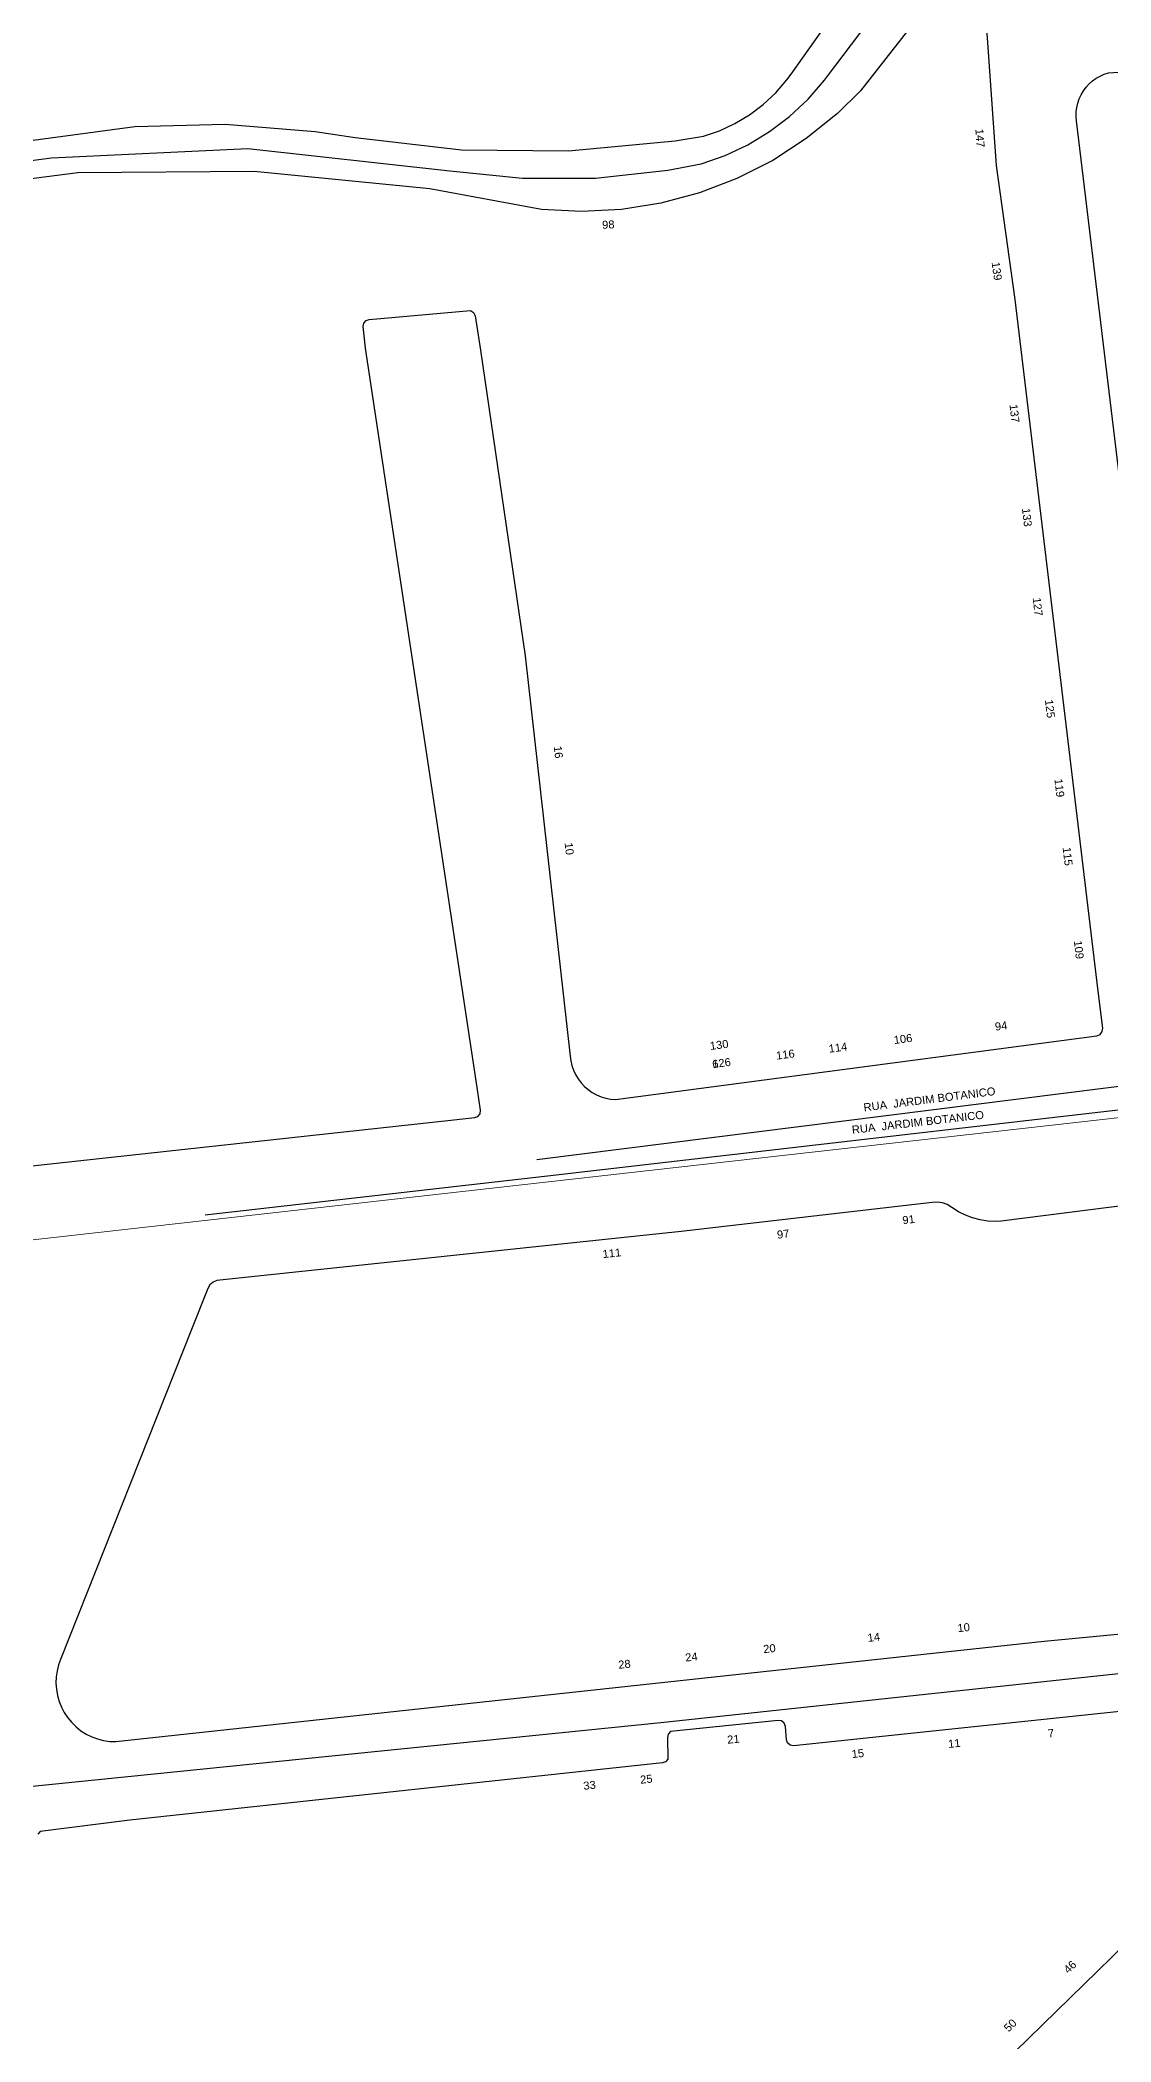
# Model space of a CAD drawing. Header units: millimetres. Extents: x 617751 to 636088, y 68402 to 77988.
# Drawn here: x 627464.6 to 627625.3, y 72419.6 to 72719.8 of the extents above; entities that cross this region are included whole.
import ezdxf

# ---------------------------------------------------------------- set-up
doc = ezdxf.new("R2010")
doc.units = ezdxf.units.MM
doc.header["$LTSCALE"] = 3
doc.header["$MEASUREMENT"] = 0
for name, color, linetype in [('ALINHAMENTO PREDIAL', 120, 'Continuous'), ('BAIRRO', 30, 'Continuous'), ('NOME LOGRADOURO', 252, 'Continuous'), ('NUMERAÇÃO', 7, 'Continuous')]:
    doc.layers.add(name, color=color, linetype=linetype)
doc.styles.get("Standard").update_dxf_attribs({"font": 'arial.ttf'})

msp = doc.modelspace()

# ---------------------------------------------------------------- linework, layer by layer
at = {"layer": 'ALINHAMENTO PREDIAL'}
for points in [[(627616.07, 72748.49), (627587.71, 72712.21), (627584.23, 72708.81), (627579.56, 72705.03), (627574.52, 72701.76), (627569.16, 72699.04), (627563.55, 72696.89), (627557.75, 72695.34), (627551.81, 72694.4), (627545.81, 72694.09), (627539.81, 72694.41), (627523.1, 72697.51), (627496.75, 72700.09), (627470.27, 72699.9), (627458.59, 72698.39)], [(627616.07, 72748.49), (627587.71, 72712.21), (627584.23, 72708.81), (627579.56, 72705.03), (627574.52, 72701.76), (627569.16, 72699.04), (627563.55, 72696.89), (627557.75, 72695.34), (627551.81, 72694.4), (627545.81, 72694.09), (627539.81, 72694.41), (627523.1, 72697.51), (627496.75, 72700.09), (627470.27, 72699.9), (627458.59, 72698.39)], [(627435.63, 72701.07), (627478.83, 72706.83), (627492.37, 72707.18), (627505.88, 72706.11), (627511.86, 72705.18), (627527.83, 72703.34), (627543.9, 72703.18), (627559.9, 72704.69), (627564.12, 72705.38), (627566.54, 72706.21), (627568.86, 72707.29), (627571.06, 72708.61), (627573.1, 72710.15), (627574.98, 72711.89), (627576.66, 72713.82), (627577.31, 72714.7), (627590.29, 72733.07)], [(627459.27, 72550.54), (627526.23, 72557.81), (627529.81, 72558.21), (627530.29, 72558.39), (627530.62, 72558.8), (627530.69, 72559.34), (627530.2, 72562.72), (627513.42, 72673.6), (627513.1, 72676.83), (627513.18, 72677.34), (627513.51, 72677.74), (627514, 72677.92), (627529.2, 72679.25), (627529.63, 72678.97), (627529.87, 72678.47), (627530.69, 72673.32), (627537.36, 72627.47), (627539.67, 72607.03), (627544.14, 72567.41), (627544.22, 72566.75), (627544.39, 72566.03), (627544.63, 72565.33), (627544.94, 72564.66), (627545.32, 72564.03), (627545.77, 72563.44), (627546.27, 72562.9), (627546.83, 72562.41), (627547.44, 72561.99), (627548.08, 72561.63), (627548.76, 72561.34), (627549.47, 72561.13), (627550.19, 72560.98), (627550.93, 72560.92), (627617.82, 72569.79), (627623.16, 72570.5), (627623.64, 72570.7), (627623.95, 72571.11), (627624.02, 72571.61), (627623.35, 72577.2), (627610.91, 72680.88), (627608.09, 72700.99), (627606.63, 72721.55)], [(627459.27, 72550.54), (627526.23, 72557.81), (627529.81, 72558.21), (627530.29, 72558.39), (627530.62, 72558.8), (627530.69, 72559.34), (627530.2, 72562.72), (627513.42, 72673.6), (627513.1, 72676.83), (627513.18, 72677.34), (627513.51, 72677.74), (627514, 72677.92), (627529.2, 72679.25), (627529.63, 72678.97), (627529.87, 72678.47), (627530.69, 72673.32), (627537.36, 72627.47), (627539.67, 72607.03), (627544.14, 72567.41), (627544.22, 72566.75), (627544.39, 72566.03), (627544.63, 72565.33), (627544.94, 72564.66), (627545.32, 72564.03), (627545.77, 72563.44), (627546.27, 72562.9), (627546.83, 72562.41), (627547.44, 72561.99), (627548.08, 72561.63), (627548.76, 72561.34), (627549.47, 72561.13), (627550.19, 72560.98), (627550.93, 72560.92), (627617.82, 72569.79), (627623.16, 72570.5), (627623.64, 72570.7), (627623.95, 72571.11), (627624.02, 72571.61), (627623.35, 72577.2), (627610.91, 72680.88), (627608.09, 72700.99), (627606.63, 72721.55)], [(627628.5, 72545.21), (627608.79, 72542.7), (627607.92, 72542.66), (627606.77, 72542.71), (627605.62, 72542.88), (627604.5, 72543.17), (627603.42, 72543.58), (627602.38, 72544.1), (627601.37, 72544.76), (627600.71, 72545.17), (627599.97, 72545.44), (627599.2, 72545.55), (627598.42, 72545.5), (627560.81, 72541.15), (627501.52, 72534.88), (627491.15, 72533.8), (627490.57, 72533.56), (627490.1, 72533.15), (627489.78, 72532.61), (627487.31, 72526.46), (627467.69, 72476.96), (627467.4, 72476.17), (627467.17, 72475.27), (627467.04, 72474.35), (627467, 72473.42)], [(627467, 72473.42), (627467.06, 72472.49), (627467.22, 72471.57), (627467.47, 72470.68), (627467.81, 72469.81), (627468.25, 72468.99), (627468.76, 72468.22), (627469.36, 72467.5), (627470.02, 72466.85), (627470.75, 72466.27), (627471.54, 72465.78), (627472.37, 72465.37), (627473.24, 72465.04), (627474.14, 72464.81), (627475.07, 72464.68), (627475.99, 72464.64), (627615.26, 72479.69), (627638.78, 72481.95)], [(627637.54, 72470.31), (627577.65, 72464.01), (627577.15, 72464.1), (627576.75, 72464.44), (627576.58, 72464.93), (627576.43, 72466.92), (627576.25, 72467.41), (627575.85, 72467.74), (627575.34, 72467.82), (627559.17, 72466.15), (627558.83, 72465.76), (627558.72, 72465.26), (627558.78, 72462.03), (627558.45, 72461.63), (627557.97, 72461.44), (627478.1, 72452.84), (627464.61, 72451.14), (627464.27, 72450.76)], [(627608.79, 72416.11), (627639.85, 72446.41)]]:
    msp.add_lwpolyline(points, dxfattribs=at)
at = {"layer": 'BAIRRO', "lineweight": 20}
msp.add_lwpolyline([(626879.28, 72474.02), (627374.61, 72529.9), (627718.65, 72568.57), (627727.46, 72649.59), (627799.31, 72660.42), (627792.47, 72706.59), (627783.33, 72729.93)], dxfattribs=at)
at = {"layer": 'NOME LOGRADOURO'}
for points in [[(627427.41, 72694.6), (627433.81, 72697.92), (627466.35, 72702.12), (627495.76, 72703.55), (627526.09, 72700.18), (627536.97, 72699.08), (627547.91, 72699.12), (627558.78, 72700.31), (627563.81, 72701.26), (627567.38, 72702.5), (627570.81, 72704.11), (627574.05, 72706.07), (627577.06, 72708.35), (627579.82, 72710.94), (627582.3, 72713.8), (627582.74, 72714.38), (627593.52, 72728.69)], [(627637.58, 72564.34), (627627.94, 72642.65), (627620.11, 72707.67), (627620.04, 72708.34), (627620.05, 72709.02), (627620.13, 72709.69), (627620.28, 72710.35), (627620.49, 72710.99), (627620.78, 72711.61), (627621.12, 72712.19), (627621.53, 72712.73), (627621.98, 72713.23), (627622.49, 72713.68), (627623.05, 72714.07), (627623.64, 72714.4), (627624.26, 72714.67), (627624.9, 72714.87), (627681, 72718.72)], [(627539.11, 72551.94), (627637.58, 72564.34)], [(627489.36, 72543.62), (627540.73, 72549.48), (627632.41, 72560.1), (627638.02, 72560.73)], [(627454.53, 72457.07), (627557.73, 72467.5), (627647.91, 72477.13)]]:
    msp.add_lwpolyline(points, dxfattribs=at)

# ---------------------------------------------------------------- texts
for rotation, p in [(7.1783, (627588.22, 72559.13)), (6.6076, (627586.46, 72555.78))]:
    msp.add_text('RUA  JARDIM BOTANICO', height=1.2, rotation=rotation, dxfattribs=at).set_placement(p)
at = {"layer": 'NUMERAÇÃO'}
for s, rotation, p in [('147', 274.3448, (627604.91, 72706.46)), ('98', 2.9593, (627548.95, 72691.49)), ('139', 277.9404, (627607.35, 72686.46)), ('137', 276.7997, (627610.03, 72665.13)), ('133', 276.7997, (627611.9, 72649.55)), ('127', 276.7997, (627613.51, 72636.14)), ('125', 276.7997, (627615.35, 72620.84)), ('16', 276.4052, (627541.67, 72613.88)), ('119', 276.7997, (627616.77, 72608.97)), ('10', 276.3946, (627543.3, 72599.4)), ('115', 276.7997, (627618, 72598.71)), ('109', 276.7997, (627619.68, 72584.71)), ('94', 7.5575, (627607.93, 72571.25)), ('130', 7.5575, (627565.17, 72568.35)), ('114', 7.5575, (627582.99, 72567.94)), ('106', 7.5575, (627592.75, 72569.24)), ('6', 7.5575, (627565.53, 72565.63)), ('126', 7.5575, (627565.53, 72565.63)), ('116', 7.5575, (627575.1, 72566.9)), ('91', 6.6009, (627594.04, 72542.22)), ('97', 6.6009, (627575.23, 72540.05)), ('111', 6.0398, (627549.06, 72537.14)), ('10', 6.1708, (627602.3, 72481.05)), ('14', 6.1708, (627588.81, 72479.59)), ('28', 6.1708, (627551.41, 72475.55)), ('24', 6.1708, (627561.46, 72476.64)), ('20', 6.1708, (627573.16, 72477.9)), ('21', 5.5257, (627567.75, 72464.32)), ('11', 6.0111, (627600.89, 72463.68)), ('7', 6.0111, (627615.86, 72465.26)), ('15', 6.0111, (627586.42, 72462.16)), ('33', 6.1488, (627546.18, 72457.4)), ('25', 6.1488, (627554.69, 72458.32)), ('46', 44.3128, (627618.86, 72429.77)), ('50', 44.3128, (627609.89, 72421.01))]:
    msp.add_text(s, height=1.2, rotation=rotation, dxfattribs=at).set_placement(p)

doc.saveas('drawing.dxf')
